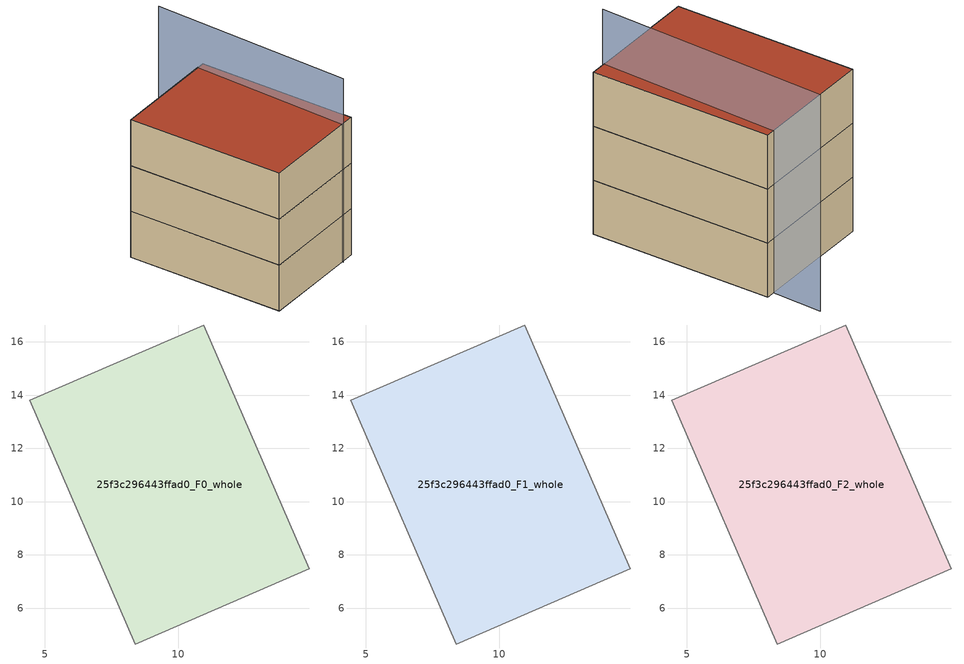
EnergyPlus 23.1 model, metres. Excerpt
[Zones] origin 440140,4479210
25f3c296443ffad0_F0_whole
 floor ground (EU_floor_Construction): 14.91,7.47 10.97,16.63 4.44,13.81 8.39,4.66 z0
 wall adiabatic (EU_wall_Construction): 4.44,13.81 10.97,16.63 14.91,7.47 8.39,4.66 4.44,13.81 z0:3
25f3c296443ffad0_F1_whole
 floor to 25f3c296443ffad0_F0_whole (EU_floor_Construction): 14.91,7.47 10.96,16.63 4.44,13.81 8.39,4.66 z3
 wall adiabatic (EU_wall_Construction): 4.44,13.81 10.97,16.63 14.91,7.47 8.39,4.66 4.44,13.81 z3:6
25f3c296443ffad0_F2_whole
 floor to 25f3c296443ffad0_F1_whole (EU_floor_Construction): 14.91,7.47 10.96,16.63 4.44,13.81 8.39,4.66 z6
 wall adiabatic (EU_wall_Construction): 4.44,13.81 10.97,16.63 14.91,7.47 8.39,4.66 4.44,13.81 z6:9
 roof outside (EU_roof_Construction): 10.97,16.63 14.91,7.47 8.39,4.66 4.44,13.81 z9
shading: 14.11,7.07 9.54,18.96 z0:12
[Building]
EU S2 Campaign: North Axis=0; Terrain=City; Solar Distribution=FullExterior
[Site:Location]
Madrid: Latitude=40.5; Longitude=-3.5; Time Zone=1; Elevation=609
[SizingPeriod:WeatherFileDays]
AnnualSizingPeriod: Begin Month=1; Begin Day of Month=1; End Month=12; End Day of Month=31; Day of Week for Start Day=Monday; Use Weather File Daylight Saving Period=No; Use Weather File Rain and Snow Indicators=No
[MATERIAL]
EU_InternalMass_Material: Roughness=MediumRough; Thickness=0.1; Conductivity=1; Density=1800; Specific Heat=900; Thermal Absorptance=0.9; Solar Absorptance=0.7; Visible Absorptance=0.7
[MATERIAL:NOMASS] Roughness=MediumRough; Thermal Absorptance=0.9; Solar Absorptance=0.7; Visible Absorptance=0.7
Name | Thermal Resistance
EU_wall_NoMass; EU_roof_NoMass | 2.16768
EU_floor_NoMass | 1.14339
[CONSTRUCTION]
EU_wall_Construction: EU_wall_NoMass
EU_roof_Construction: EU_roof_NoMass
EU_floor_Construction: EU_floor_NoMass
EU_InternalMass_Construction: EU_InternalMass_Material
[ZONE] Type=1; Multiplier=1; Ceiling Height=autocalculate; Volume=212.547; Floor Area=autocalculate; Part of Total Floor Area=Yes
25f3c296443ffad0_F0_whole; 25f3c296443ffad0_F1_whole; 25f3c296443ffad0_F2_whole
[INTERNALMASS] Construction=EU_InternalMass_Construction; Surface Area=70.8492
Name | Zone or ZoneList
25f3c296443ffad0_F0_whole_EU_InternalMass | 25f3c296443ffad0_F0_whole
25f3c296443ffad0_F1_whole_EU_InternalMass | 25f3c296443ffad0_F1_whole
25f3c296443ffad0_F2_whole_EU_InternalMass | 25f3c296443ffad0_F2_whole
[OTHEREQUIPMENT] Fuel Type=Electricity; Design Level Calculation Method=Watts/Area; Power per Zone Floor Area=1; Fraction Latent=0; Fraction Radiant=0; Fraction Lost=0; Carbon Dioxide Generation Rate=0; EndUse Subcategory=EU_Step8_InternalGains
Name | Zone or ZoneList or Space or SpaceList | Schedule
EU_Step8_InternalGain_25f3c296443ffad0_F0_whole_f000 | 25f3c296443ffad0_F0_whole | EU_Step8_GainSchedule_25f3c296443ffad0_F0_whole_f000
EU_Step8_InternalGain_25f3c296443ffad0_F1_whole_f000 | 25f3c296443ffad0_F1_whole | EU_Step8_GainSchedule_25f3c296443ffad0_F1_whole_f000
EU_Step8_InternalGain_25f3c296443ffad0_F2_whole_f000 | 25f3c296443ffad0_F2_whole | EU_Step8_GainSchedule_25f3c296443ffad0_F2_whole_f000
[ZONEVENTILATION:DESIGNFLOWRATE] Schedule=EU_AlwaysOn; Design Flow Rate Calculation Method=AirChanges/Hour; Air Changes per Hour=0.480546; Ventilation Type=Natural; Fan Pressure Rise=0; Fan Total Efficiency=1; Constant Term Coefficient=1; Temperature Term Coefficient=0; Velocity Term Coefficient=0; Velocity Squared Term Coefficient=0; Minimum Indoor Temperature=-100; Maximum Indoor Temperature=100; Delta Temperature=-100; Minimum Outdoor Temperature=-100; Maximum Outdoor Temperature=100; Maximum Wind Speed=40
Name | Zone or ZoneList or Space or SpaceList
EU_ConstantAir_25f3c296443ffad0_F0_whole | 25f3c296443ffad0_F0_whole
EU_ConstantAir_25f3c296443ffad0_F1_whole | 25f3c296443ffad0_F1_whole
EU_ConstantAir_25f3c296443ffad0_F2_whole | 25f3c296443ffad0_F2_whole
[HVACTEMPLATE:THERMOSTAT] Constant Heating Setpoint=20; Constant Cooling Setpoint=50
EU_HeatOnly_25f3c296443ffad0_F0_whole; EU_HeatOnly_25f3c296443ffad0_F1_whole; EU_HeatOnly_25f3c296443ffad0_F2_whole
[HVACTEMPLATE:ZONE:IDEALLOADSAIRSYSTEM] System Availability Schedule=EU_AlwaysOn; Maximum Heating Supply Air Temperature=50; Minimum Cooling Supply Air Temperature=13; Maximum Heating Supply Air Humidity Ratio=0.0156; Minimum Cooling Supply Air Humidity Ratio=0.0077; Heating Limit=NoLimit; Cooling Limit=NoLimit; Heating Availability Schedule=EU_AlwaysOn; Cooling Availability Schedule=EU_CoolingOff; Dehumidification Control Type=ConstantSensibleHeatRatio; Cooling Sensible Heat Ratio=0.7; Dehumidification Setpoint=60; Humidification Control Type=None; Humidification Setpoint=30; Outdoor Air Method=None; Outdoor Air Flow Rate per Person=0.00944; Outdoor Air Flow Rate per Zone Floor Area=0; Outdoor Air Flow Rate per Zone=0; Demand Controlled Ventilation Type=None; Outdoor Air Economizer Type=NoEconomizer; Heat Recovery Type=None; Sensible Heat Recovery Effectiveness=0.7; Latent Heat Recovery Effectiveness=0.65
Name | Template Thermostat
25f3c296443ffad0_F0_whole | EU_HeatOnly_25f3c296443ffad0_F0_whole
25f3c296443ffad0_F1_whole | EU_HeatOnly_25f3c296443ffad0_F1_whole
25f3c296443ffad0_F2_whole | EU_HeatOnly_25f3c296443ffad0_F2_whole
[SIZING:ZONE] Zone Cooling Design Supply Air Temperature Input Method=SupplyAirTemperature; Zone Cooling Design Supply Air Temperature=13; Zone Heating Design Supply Air Temperature Input Method=SupplyAirTemperature; Zone Heating Design Supply Air Temperature=50; Zone Cooling Design Supply Air Humidity Ratio=0.008; Zone Heating Design Supply Air Humidity Ratio=0.008; Cooling Design Air Flow Method=DesignDay; Cooling Design Air Flow Rate=0; Cooling Minimum Air Flow per Zone Floor Area=0.000762; Cooling Minimum Air Flow=0; Cooling Minimum Air Flow Fraction=0.2; Heating Design Air Flow Method=DesignDay; Heating Design Air Flow Rate=0; Heating Maximum Air Flow per Zone Floor Area=0.002032; Heating Maximum Air Flow=0.141576; Heating Maximum Air Flow Fraction=0.3; Account for Dedicated Outdoor Air System=No; Dedicated Outdoor Air System Control Strategy=NeutralSupplyAir; Dedicated Outdoor Air Low Setpoint Temperature for Design=autosize; Dedicated Outdoor Air High Setpoint Temperature for Design=autosize; Zone Load Sizing Method=Sensible Load Only No Latent Load; Zone Latent Cooling Design Supply Air Humidity Ratio Input Method=HumidityRatioDifference; Zone Cooling Design Supply Air Humidity Ratio Difference=0.005; Zone Latent Heating Design Supply Air Humidity Ratio Input Method=HumidityRatioDifference; Zone Humidification Design Supply Air Humidity Ratio Difference=0.005
25f3c296443ffad0_F0_whole; 25f3c296443ffad0_F1_whole; 25f3c296443ffad0_F2_whole
[SCHEDULE:CONSTANT]
Name | Hourly Value
EU_AlwaysOn | 1
EU_CoolingOff | 0
[SCHEDULE:FILE] Column Number=1; Rows to Skip at Top=0; Number of Hours of Data=8760; Column Separator=Comma; Interpolate to Timestep=No; Minutes per Item=60; Adjust Schedule for Daylight Savings=Yes
Name | File
EU_Step8_GainSchedule_25f3c296443ffad0_F0_whole_f000 | ../../schedules/25f3c296443ffad0/25f3c296443ffad0_F0_whole_f000_gain.csv
EU_Step8_GainSchedule_25f3c296443ffad0_F1_whole_f000 | ../../schedules/25f3c296443ffad0/25f3c296443ffad0_F1_whole_f000_gain.csv
EU_Step8_GainSchedule_25f3c296443ffad0_F2_whole_f000 | ../../schedules/25f3c296443ffad0/25f3c296443ffad0_F2_whole_f000_gain.csv
